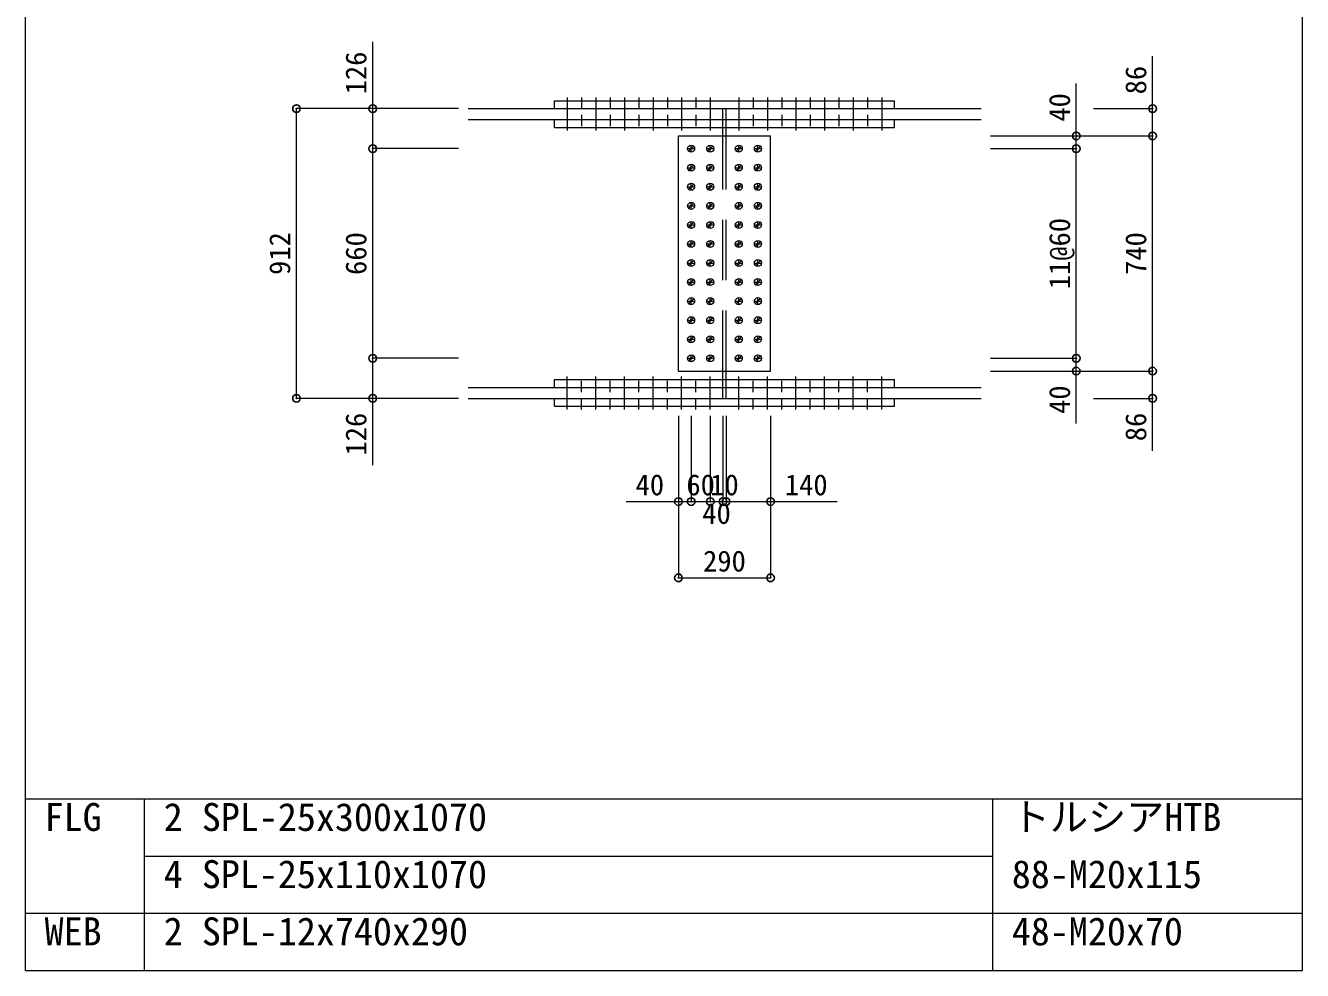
# Model space of a CAD drawing. Units: millimetres, scale not verified. Extents: x -8310 to 8310, y -4800 to 5700.
# Drawn here: x -8310 to -4290, y 540 to 3515 of the extents above; entities that cross this region are included whole.
import ezdxf
from ezdxf.enums import TextEntityAlignment as Align

# ---------------------------------------------------------------- set-up
doc = ezdxf.new("R2010")
doc.units = ezdxf.units.MM
doc.header["$LTSCALE"] = 30
doc.header["$PDMODE"] = 32
doc.header["$PDSIZE"] = 24
doc.linetypes.add('DASHED1', pattern=[1.8, 1.2, -0.6])
doc.linetypes.add('USER2', pattern=[9.525, 6.35, -3.175])
doc.layers.add('0-0', color=7, linetype='Continuous')
doc.layers.add('0-2', color=7, linetype='Continuous')
for name, color, linetype, lineweight in [('0-1', 7, 'Continuous', 18), ('0-5', 7, 'Continuous', 18), ('0-6', 7, 'USER2', 18), ('0-8', 7, 'Continuous', 18), ('0-9', 7, 'Continuous', 18), ('0-A', 7, 'Continuous', 18), ('0-B', 7, 'Continuous', 18)]:
    doc.layers.add(name, color=color, linetype=linetype, lineweight=lineweight)
doc.styles.add('ＭＳ ゴシック', font='')
doc.styles.get('ＭＳ ゴシック').set_extended_font_data('MS Gothic')

msp = doc.modelspace()

# ---------------------------------------------------------------- linework, layer by layer
at = {"layer": '0-0'}
for p in [(-7457, 3253), (-7217, 3253), (-4762, 3253), (-5002, 3167), (-4762, 3167), (-7217, 3127), (-5002, 3127), (-7217, 2467), (-5002, 2467), (-5002, 2427), (-4762, 2427), (-7457, 2341), (-7217, 2341), (-4762, 2341), (-6254.5, 2016), (-6214.5, 2016), (-6154.5, 2016), (-6114.5, 2016), (-6104.5, 2016), (-5964.5, 2016), (-6254.5, 1776), (-5964.5, 1776)]:
    msp.add_point(p, dxfattribs=at)
at = {"layer": '0-1'}
for p, q in [((-8310, 540), (-8310, 5700)), ((-4290, 540), (-4290, 5700)), ((-8310, 1080), (-4290, 1080)), ((-7935, 540), (-7935, 1080)), ((-5265, 540), (-5265, 1080)), ((-7935, 900), (-5265, 900)), ((-8310, 720), (-4290, 720)), ((-8310, 540), (-4290, 540))]:
    msp.add_line(p, q, dxfattribs=at)
at = {"layer": '0-5'}
for p, q in [((-6644.5, 3278), (-5574.5, 3278)), ((-6644.5, 3253), (-6644.5, 3278)), ((-6917, 3253), (-6114.5, 3253)), ((-6644.5, 3219), (-5574.5, 3219)), ((-6644.5, 3194), (-6644.5, 3219)), ((-6104.5, 3253), (-5302, 3253)), ((-6104.5, 3219), (-6104.5, 3253)), ((-6104.5, 3219), (-5302, 3219)), ((-6114.5, 3167), (-6114.5, 3194)), ((-6104.5, 3167), (-6104.5, 3194)), ((-6254.5, 3167), (-5964.5, 3167)), ((-6254.5, 2427), (-6254.5, 3167)), ((-6114.5, 2400), (-6114.5, 2427)), ((-6104.5, 2400), (-6104.5, 2427)), ((-6917, 2375), (-6114.5, 2375)), ((-6644.5, 2400), (-6114.5, 2400)), ((-6644.5, 2375), (-6644.5, 2400)), ((-6644.5, 2375), (-6114.5, 2375)), ((-6114.5, 2400), (-5574.5, 2400)), ((-6114.5, 2375), (-5574.5, 2375)), ((-5574.5, 2375), (-5574.5, 2400)), ((-6644.5, 2341), (-6114.5, 2341)), ((-6644.5, 2316), (-6644.5, 2341)), ((-6114.5, 2341), (-5574.5, 2341)), ((-6104.5, 2341), (-5302, 2341)), ((-5574.5, 2316), (-5574.5, 2341)), ((-6644.5, 2316), (-6114.5, 2316)), ((-6114.5, 2316), (-5574.5, 2316))]:
    msp.add_line(p, q, dxfattribs=at)
for points in [[(-6644.5, 3253), (-5574.5, 3253), (-5574.5, 3278)], [(-6917, 3219), (-6114.5, 3219), (-6114.5, 3253)], [(-6644.5, 3194), (-5574.5, 3194), (-5574.5, 3219)], [(-6254.5, 2427), (-5964.5, 2427), (-5964.5, 3167)], [(-6917, 2341), (-6114.5, 2341), (-6114.5, 2375)], [(-6104.5, 2341), (-6104.5, 2375), (-5302, 2375)]]:
    msp.add_lwpolyline(points, dxfattribs=at)
at = {"layer": '0-6'}
for p, q in [((-6114.5, 3194), (-6114.5, 3219)), ((-6104.5, 3194), (-6104.5, 3219)), ((-6114.5, 2427), (-6114.5, 3167)), ((-6104.5, 2427), (-6104.5, 3167)), ((-6114.5, 2375), (-6114.5, 2400)), ((-6104.5, 2375), (-6104.5, 2400))]:
    msp.add_line(p, q, dxfattribs=at)
at = {"layer": '0-8'}
for p, q in [((-6223.84, 3117.67), (-6205.17, 3136.33)), ((-6214.5, 3116), (-6214.5, 3138)), ((-6163.84, 3117.67), (-6145.17, 3136.33)), ((-6154.5, 3116), (-6154.5, 3138)), ((-6073.84, 3117.67), (-6055.17, 3136.33)), ((-6064.5, 3116), (-6064.5, 3138)), ((-6013.84, 3117.67), (-5995.17, 3136.33)), ((-6004.5, 3116), (-6004.5, 3138)), ((-6225.5, 3127), (-6203.5, 3127)), ((-6165.5, 3127), (-6143.5, 3127)), ((-6075.5, 3127), (-6053.5, 3127)), ((-6015.5, 3127), (-5993.5, 3127)), ((-6225.5, 3067), (-6203.5, 3067)), ((-6223.84, 3057.67), (-6205.17, 3076.33)), ((-6214.5, 3056), (-6214.5, 3078)), ((-6165.5, 3067), (-6143.5, 3067)), ((-6163.84, 3057.67), (-6145.17, 3076.33)), ((-6154.5, 3056), (-6154.5, 3078)), ((-6075.5, 3067), (-6053.5, 3067)), ((-6073.84, 3057.67), (-6055.17, 3076.33)), ((-6064.5, 3056), (-6064.5, 3078)), ((-6015.5, 3067), (-5993.5, 3067)), ((-6013.84, 3057.67), (-5995.17, 3076.33)), ((-6004.5, 3056), (-6004.5, 3078)), ((-6223.84, 2997.67), (-6205.17, 3016.33)), ((-6214.5, 2996), (-6214.5, 3018)), ((-6163.84, 2997.67), (-6145.17, 3016.33)), ((-6154.5, 2996), (-6154.5, 3018)), ((-6073.84, 2997.67), (-6055.17, 3016.33)), ((-6064.5, 2996), (-6064.5, 3018)), ((-6013.84, 2997.67), (-5995.17, 3016.33)), ((-6004.5, 2996), (-6004.5, 3018)), ((-6225.5, 3007), (-6203.5, 3007)), ((-6165.5, 3007), (-6143.5, 3007)), ((-6075.5, 3007), (-6053.5, 3007)), ((-6015.5, 3007), (-5993.5, 3007)), ((-6225.5, 2947), (-6203.5, 2947)), ((-6223.84, 2937.67), (-6205.17, 2956.33)), ((-6214.5, 2936), (-6214.5, 2958)), ((-6165.5, 2947), (-6143.5, 2947)), ((-6163.84, 2937.67), (-6145.17, 2956.33)), ((-6154.5, 2936), (-6154.5, 2958)), ((-6075.5, 2947), (-6053.5, 2947)), ((-6073.84, 2937.67), (-6055.17, 2956.33)), ((-6064.5, 2936), (-6064.5, 2958)), ((-6015.5, 2947), (-5993.5, 2947)), ((-6013.84, 2937.67), (-5995.17, 2956.33)), ((-6004.5, 2936), (-6004.5, 2958)), ((-6223.84, 2877.67), (-6205.17, 2896.33)), ((-6214.5, 2876), (-6214.5, 2898)), ((-6163.84, 2877.67), (-6145.17, 2896.33)), ((-6154.5, 2876), (-6154.5, 2898)), ((-6073.84, 2877.67), (-6055.17, 2896.33)), ((-6064.5, 2876), (-6064.5, 2898)), ((-6013.84, 2877.67), (-5995.17, 2896.33)), ((-6004.5, 2876), (-6004.5, 2898)), ((-6225.5, 2887), (-6203.5, 2887)), ((-6165.5, 2887), (-6143.5, 2887)), ((-6075.5, 2887), (-6053.5, 2887)), ((-6015.5, 2887), (-5993.5, 2887)), ((-6225.5, 2827), (-6203.5, 2827)), ((-6223.84, 2817.67), (-6205.17, 2836.33)), ((-6214.5, 2816), (-6214.5, 2838)), ((-6165.5, 2827), (-6143.5, 2827)), ((-6163.84, 2817.67), (-6145.17, 2836.33)), ((-6154.5, 2816), (-6154.5, 2838)), ((-6075.5, 2827), (-6053.5, 2827)), ((-6073.84, 2817.67), (-6055.17, 2836.33)), ((-6064.5, 2816), (-6064.5, 2838)), ((-6015.5, 2827), (-5993.5, 2827)), ((-6013.84, 2817.67), (-5995.17, 2836.33)), ((-6004.5, 2816), (-6004.5, 2838)), ((-6223.84, 2757.67), (-6205.17, 2776.33)), ((-6214.5, 2756), (-6214.5, 2778)), ((-6163.84, 2757.67), (-6145.17, 2776.33)), ((-6154.5, 2756), (-6154.5, 2778)), ((-6073.84, 2757.67), (-6055.17, 2776.33)), ((-6064.5, 2756), (-6064.5, 2778)), ((-6013.84, 2757.67), (-5995.17, 2776.33)), ((-6004.5, 2756), (-6004.5, 2778)), ((-6225.5, 2767), (-6203.5, 2767)), ((-6165.5, 2767), (-6143.5, 2767)), ((-6075.5, 2767), (-6053.5, 2767)), ((-6015.5, 2767), (-5993.5, 2767)), ((-6225.5, 2707), (-6203.5, 2707)), ((-6223.84, 2697.67), (-6205.17, 2716.33)), ((-6214.5, 2696), (-6214.5, 2718)), ((-6165.5, 2707), (-6143.5, 2707)), ((-6163.84, 2697.67), (-6145.17, 2716.33)), ((-6154.5, 2696), (-6154.5, 2718)), ((-6075.5, 2707), (-6053.5, 2707)), ((-6073.84, 2697.67), (-6055.17, 2716.33)), ((-6064.5, 2696), (-6064.5, 2718)), ((-6015.5, 2707), (-5993.5, 2707)), ((-6013.84, 2697.67), (-5995.17, 2716.33)), ((-6004.5, 2696), (-6004.5, 2718)), ((-6223.84, 2637.67), (-6205.17, 2656.33)), ((-6214.5, 2636), (-6214.5, 2658)), ((-6163.84, 2637.67), (-6145.17, 2656.33)), ((-6154.5, 2636), (-6154.5, 2658)), ((-6073.84, 2637.67), (-6055.17, 2656.33)), ((-6064.5, 2636), (-6064.5, 2658)), ((-6013.84, 2637.67), (-5995.17, 2656.33)), ((-6004.5, 2636), (-6004.5, 2658)), ((-6225.5, 2647), (-6203.5, 2647)), ((-6165.5, 2647), (-6143.5, 2647)), ((-6075.5, 2647), (-6053.5, 2647)), ((-6015.5, 2647), (-5993.5, 2647)), ((-6225.5, 2587), (-6203.5, 2587)), ((-6223.84, 2577.67), (-6205.17, 2596.33)), ((-6214.5, 2576), (-6214.5, 2598)), ((-6165.5, 2587), (-6143.5, 2587)), ((-6163.84, 2577.67), (-6145.17, 2596.33)), ((-6154.5, 2576), (-6154.5, 2598)), ((-6075.5, 2587), (-6053.5, 2587)), ((-6073.84, 2577.67), (-6055.17, 2596.33)), ((-6064.5, 2576), (-6064.5, 2598)), ((-6015.5, 2587), (-5993.5, 2587)), ((-6013.84, 2577.67), (-5995.17, 2596.33)), ((-6004.5, 2576), (-6004.5, 2598)), ((-6223.84, 2517.67), (-6205.17, 2536.33)), ((-6214.5, 2516), (-6214.5, 2538)), ((-6163.84, 2517.67), (-6145.17, 2536.33)), ((-6154.5, 2516), (-6154.5, 2538)), ((-6073.84, 2517.67), (-6055.17, 2536.33)), ((-6064.5, 2516), (-6064.5, 2538)), ((-6013.84, 2517.67), (-5995.17, 2536.33)), ((-6004.5, 2516), (-6004.5, 2538)), ((-6225.5, 2527), (-6203.5, 2527)), ((-6165.5, 2527), (-6143.5, 2527)), ((-6075.5, 2527), (-6053.5, 2527)), ((-6015.5, 2527), (-5993.5, 2527)), ((-6225.5, 2467), (-6203.5, 2467)), ((-6223.84, 2457.67), (-6205.17, 2476.33)), ((-6214.5, 2456), (-6214.5, 2478)), ((-6165.5, 2467), (-6143.5, 2467)), ((-6163.84, 2457.67), (-6145.17, 2476.33)), ((-6154.5, 2456), (-6154.5, 2478)), ((-6075.5, 2467), (-6053.5, 2467)), ((-6073.84, 2457.67), (-6055.17, 2476.33)), ((-6064.5, 2456), (-6064.5, 2478)), ((-6015.5, 2467), (-5993.5, 2467)), ((-6013.84, 2457.67), (-5995.17, 2476.33)), ((-6004.5, 2456), (-6004.5, 2478))]:
    msp.add_line(p, q, dxfattribs=at)
at = {"layer": '0-9'}
for p, q in [((-6604.5, 3288), (-6604.5, 3184)), ((-6514.5, 3288), (-6514.5, 3184)), ((-6424.5, 3288), (-6424.5, 3184)), ((-6334.5, 3288), (-6334.5, 3184)), ((-6244.5, 3288), (-6244.5, 3184)), ((-6154.5, 3288), (-6154.5, 3184)), ((-6064.5, 3288), (-6064.5, 3184)), ((-5974.5, 3288), (-5974.5, 3184)), ((-5884.5, 3288), (-5884.5, 3184)), ((-5794.5, 3288), (-5794.5, 3184)), ((-5704.5, 3288), (-5704.5, 3184)), ((-5614.5, 3288), (-5614.5, 3184)), ((-6604.5, 2306), (-6604.5, 2410)), ((-6514.5, 2306), (-6514.5, 2410)), ((-6424.5, 2306), (-6424.5, 2410)), ((-6334.5, 2306), (-6334.5, 2410)), ((-6244.5, 2306), (-6244.5, 2410)), ((-6154.5, 2306), (-6154.5, 2410)), ((-6064.5, 2306), (-6064.5, 2410)), ((-5974.5, 2306), (-5974.5, 2410)), ((-5884.5, 2306), (-5884.5, 2410)), ((-5794.5, 2306), (-5794.5, 2410)), ((-5704.5, 2306), (-5704.5, 2410)), ((-5614.5, 2306), (-5614.5, 2410))]:
    msp.add_line(p, q, dxfattribs=at)
at = {"layer": '0-9', "linetype": 'DASHED1'}
for p, q in [((-6559.5, 3288), (-6559.5, 3184)), ((-6469.5, 3288), (-6469.5, 3184)), ((-6379.5, 3288), (-6379.5, 3184)), ((-6289.5, 3288), (-6289.5, 3184)), ((-6199.5, 3288), (-6199.5, 3184)), ((-6019.5, 3288), (-6019.5, 3184)), ((-5929.5, 3288), (-5929.5, 3184)), ((-5839.5, 3288), (-5839.5, 3184)), ((-5749.5, 3288), (-5749.5, 3184)), ((-5659.5, 3288), (-5659.5, 3184)), ((-6559.5, 2306), (-6559.5, 2410)), ((-6469.5, 2306), (-6469.5, 2410)), ((-6379.5, 2306), (-6379.5, 2410)), ((-6289.5, 2306), (-6289.5, 2410)), ((-6199.5, 2306), (-6199.5, 2410)), ((-6019.5, 2306), (-6019.5, 2410)), ((-5929.5, 2306), (-5929.5, 2410)), ((-5839.5, 2306), (-5839.5, 2410)), ((-5749.5, 2306), (-5749.5, 2410)), ((-5659.5, 2306), (-5659.5, 2410))]:
    msp.add_line(p, q, dxfattribs=at)
at = {"layer": '0-A'}
for p, q in [((-6947, 3253), (-7457, 3253)), ((-6947, 3253), (-7217, 3253)), ((-4948.04, 3253), (-4762, 3253)), ((-5272, 3167), (-5002, 3167)), ((-5272, 3167), (-4762, 3167)), ((-6947, 3127), (-7217, 3127)), ((-5272, 3127), (-5002, 3127)), ((-6947, 2467), (-7217, 2467)), ((-7217, 2131), (-7217, 2467)), ((-5272, 2467), (-5002, 2467)), ((-5002, 2262), (-5002, 2467)), ((-5272, 2427), (-5002, 2427)), ((-5272, 2427), (-4762, 2427)), ((-4762, 2176), (-4762, 2427)), ((-6947, 2341), (-7217, 2341)), ((-4948.04, 2341), (-4762, 2341)), ((-6254.5, 2286), (-6254.5, 2016)), ((-6254.5, 2286), (-6254.5, 1776)), ((-6214.5, 2286), (-6214.5, 2016)), ((-6214.5, 2286), (-6214.5, 2016)), ((-6154.5, 2286), (-6154.5, 2016)), ((-6154.5, 2286), (-6154.5, 2016)), ((-6114.5, 2286), (-6114.5, 2016)), ((-6114.5, 2286), (-6114.5, 2016)), ((-6104.5, 2286), (-6104.5, 2016)), ((-6104.5, 2286), (-6104.5, 2016)), ((-5964.5, 2286), (-5964.5, 2016)), ((-5964.5, 2286), (-5964.5, 1776)), ((-6419.5, 2016), (-6214.5, 2016)), ((-6214.5, 2016), (-6154.5, 2016)), ((-6154.5, 2016), (-6114.5, 2016)), ((-6114.5, 2016), (-6104.5, 2016)), ((-6104.5, 2016), (-5754.5, 2016)), ((-6254.5, 1776), (-5964.5, 1776))]:
    msp.add_line(p, q, dxfattribs=at)
for points in [[(-6947, 3127), (-7217, 3127), (-7217, 3463)], [(-5272, 3167), (-4762, 3167), (-4762, 3418)], [(-5272, 3127), (-5002, 3127), (-5002, 3332)], [(-6947, 2341), (-7457, 2341), (-7457, 3253)], [(-5272, 2427), (-4762, 2427), (-4762, 3167)], [(-6947, 2467), (-7217, 2467), (-7217, 3127)], [(-5272, 2467), (-5002, 2467), (-5002, 3127)]]:
    msp.add_lwpolyline(points, dxfattribs=at)
at = {"layer": '0-B'}
for centre in [(-6214.5, 3127), (-6154.5, 3127), (-6064.5, 3127), (-6004.5, 3127), (-6214.5, 3067), (-6154.5, 3067), (-6064.5, 3067), (-6004.5, 3067), (-6214.5, 3007), (-6154.5, 3007), (-6064.5, 3007), (-6004.5, 3007), (-6214.5, 2947), (-6154.5, 2947), (-6064.5, 2947), (-6004.5, 2947), (-6214.5, 2887), (-6154.5, 2887), (-6064.5, 2887), (-6004.5, 2887), (-6214.5, 2827), (-6154.5, 2827), (-6064.5, 2827), (-6004.5, 2827), (-6214.5, 2767), (-6154.5, 2767), (-6064.5, 2767), (-6004.5, 2767), (-6214.5, 2707), (-6154.5, 2707), (-6064.5, 2707), (-6004.5, 2707), (-6214.5, 2647), (-6154.5, 2647), (-6064.5, 2647), (-6004.5, 2647), (-6214.5, 2587), (-6154.5, 2587), (-6064.5, 2587), (-6004.5, 2587), (-6214.5, 2527), (-6154.5, 2527), (-6064.5, 2527), (-6004.5, 2527), (-6214.5, 2467), (-6154.5, 2467), (-6064.5, 2467), (-6004.5, 2467)]:
    msp.add_circle(centre, 11, dxfattribs=at)

# ---------------------------------------------------------------- texts
at = {"layer": '0-2', "style": 'ＭＳ ゴシック'}
for s, p in [('FLG', (-8250, 952.8)), ('2', (-7875, 952.8)), ('SPL-25x300x1070', (-7755, 952.8)), ('トルシアHTB', (-5205, 952.8)), ('4', (-7875, 772.8)), ('SPL-25x110x1070', (-7755, 772.8)), ('88-M20x115', (-5205, 772.8)), ('WEB', (-8250, 592.8)), ('2', (-7875, 592.8)), ('SPL-12x740x290', (-7755, 592.8)), ('48-M20x70', (-5205, 592.8))]:
    msp.add_text(s, height=87.98, dxfattribs=at).set_placement(p, align=Align.BOTTOM_LEFT)
at = {"layer": '0-A', "style": 'ＭＳ ゴシック'}
for s, p in [('126', (-7217, 3298)), ('86', (-4762, 3298)), ('40', (-5002, 3212)), ('11@60', (-5002, 2684.5)), ('912', (-7457, 2729.5)), ('660', (-7217, 2729.5)), ('740', (-4762, 2729.5)), ('40', (-5002, 2292)), ('126', (-7217, 2161)), ('86', (-4762, 2206))]:
    msp.add_text(s, height=65.98, rotation=90, dxfattribs=at).set_placement(p, align=Align.BOTTOM_LEFT)
for s, p in [('40', (-6389.5, 2016)), ('60', (-6229.5, 2016)), ('10', (-6154.5, 2016)), ('140', (-5919.5, 2016)), ('40', (-6179.5, 1926)), ('290', (-6177, 1776))]:
    msp.add_text(s, height=65.98, dxfattribs=at).set_placement(p, align=Align.BOTTOM_LEFT)

doc.saveas('drawing.dxf')
